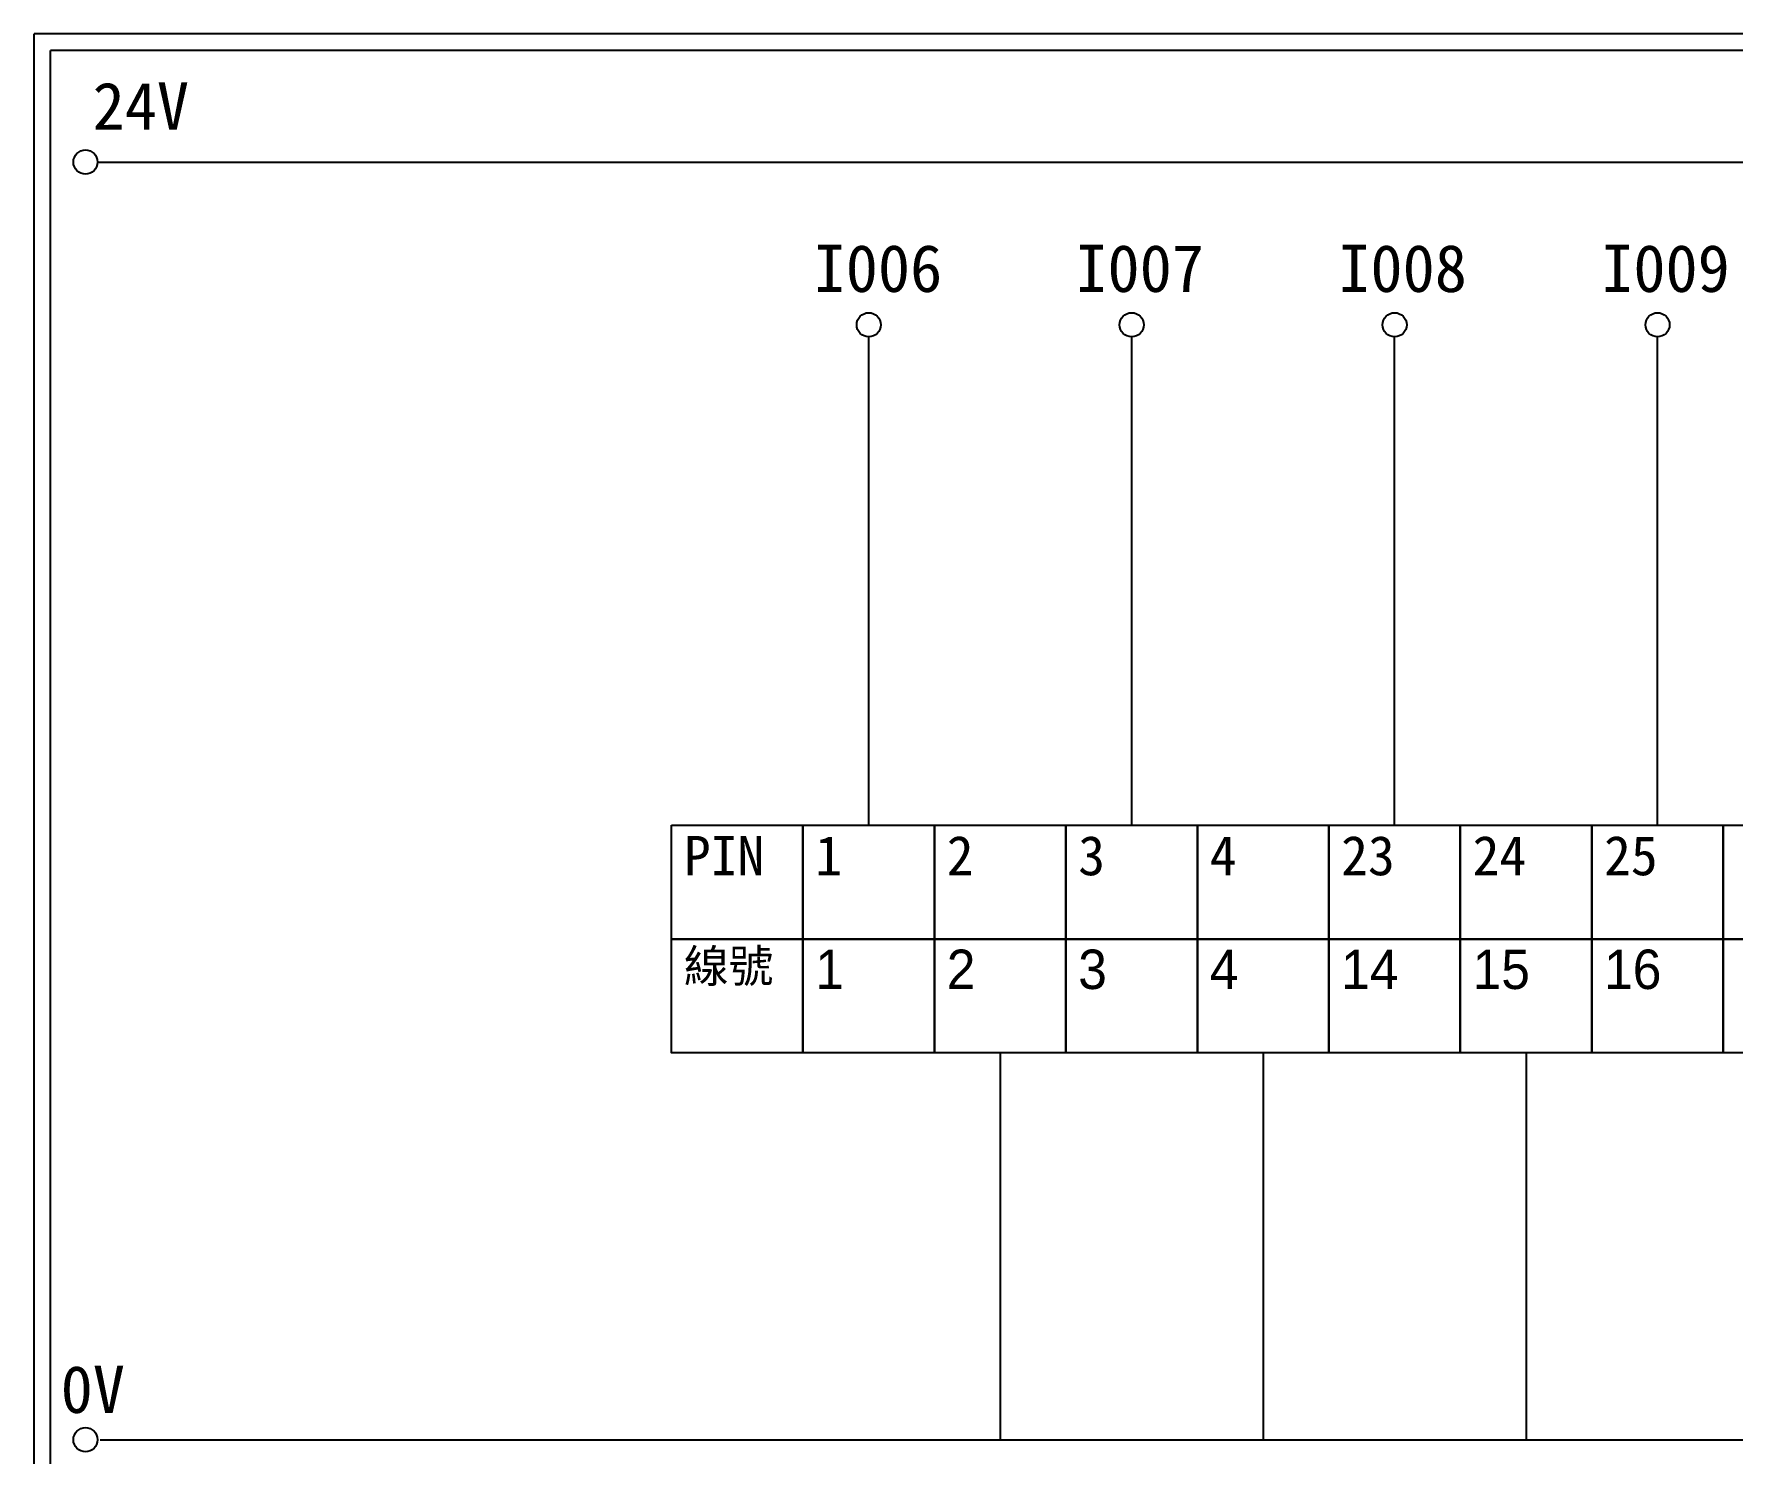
# Model space of a CAD drawing. Extents: x 627 to 914, y 3 to 207.
# Drawn here: x 627.2 to 756.5, y 98.9 to 207 of the extents above; entities that cross this region are included whole.
import ezdxf

# ---------------------------------------------------------------- set-up
doc = ezdxf.new("R2010")
doc.units = 0
doc.layers.get('0').update_dxf_attribs({"linetype": 'CONTINUOUS'})
doc.layers.add('圖框層', color=7, linetype='CONTINUOUS')
doc.layers.add('標尺寸層', color=3, linetype='CONTINUOUS')
doc.styles.add('STSL', font='kaiu.ttf')

msp = doc.modelspace()

# ---------------------------------------------------------------- linework, layer by layer
for p, q in [((690.76, 146.73), (690.76, 183.91)), ((710.78, 146.73), (710.78, 183.91)), ((730.8, 146.73), (730.8, 183.91)), ((750.82, 146.73), (750.82, 183.91))]:
    msp.add_line(p, q)
for points in [[(675.74, 146.73), (685.75, 146.73), (685.75, 138.07), (675.74, 138.07)], [(685.75, 146.73), (695.76, 146.73), (695.76, 138.07), (685.75, 138.07)], [(695.76, 146.73), (705.77, 146.73), (705.77, 138.07), (695.76, 138.07)], [(705.77, 146.73), (715.78, 146.73), (715.78, 138.07), (705.77, 138.07)], [(715.78, 146.73), (725.79, 146.73), (725.79, 138.07), (715.78, 138.07)], [(725.79, 146.73), (735.8, 146.73), (735.8, 138.07), (725.79, 138.07)], [(735.8, 146.73), (745.81, 146.73), (745.81, 138.07), (735.8, 138.07)], [(745.81, 146.73), (755.82, 146.73), (755.82, 138.07), (745.81, 138.07)], [(755.82, 146.73), (765.83, 146.73), (765.83, 138.07), (755.82, 138.07)], [(675.74, 138.07), (685.75, 138.07), (685.75, 129.4), (675.74, 129.4)], [(685.75, 138.07), (695.76, 138.07), (695.76, 129.4), (685.75, 129.4)], [(695.76, 138.07), (705.77, 138.07), (705.77, 129.4), (695.76, 129.4)], [(705.77, 138.07), (715.78, 138.07), (715.78, 129.4), (705.77, 129.4)], [(715.78, 138.07), (725.79, 138.07), (725.79, 129.4), (715.78, 129.4)], [(725.79, 138.07), (735.8, 138.07), (735.8, 129.4), (725.79, 129.4)], [(735.8, 138.07), (745.81, 138.07), (745.81, 129.4), (735.8, 129.4)], [(745.81, 138.07), (755.82, 138.07), (755.82, 129.4), (745.81, 129.4)], [(755.82, 138.07), (765.83, 138.07), (765.83, 129.4), (755.82, 129.4)]]:
    msp.add_lwpolyline(points, close=True)
at = {"layer": '圖框層', "color": 7}
for p, q in [((914.2, 206.97), (627.2, 206.97)), ((627.2, 3), (627.2, 206.97)), ((912.95, 205.72), (628.45, 205.72)), ((628.45, 4.25), (628.45, 205.72))]:
    msp.add_line(p, q, dxfattribs=at)
at = {"layer": '標尺寸層', "color": 7}
for p, q in [((632.04, 197.22), (909.63, 197.22)), ((632.25, 99.96), (910.12, 99.96))]:
    msp.add_line(p, q, dxfattribs=at)
at = {"layer": '標尺寸層'}
for p, q in [((700.77, 129.4), (700.77, 99.96)), ((720.79, 129.4), (720.79, 99.96)), ((740.81, 129.4), (740.81, 99.96))]:
    msp.add_line(p, q, dxfattribs=at)
at = {"layer": '標尺寸層', "color": 7}
for centre in [(631.12, 197.22), (690.76, 184.83), (710.78, 184.83), (730.8, 184.83), (750.82, 184.83), (631.12, 99.96)]:
    msp.add_circle(centre, 0.92, dxfattribs=at)

# ---------------------------------------------------------------- texts
at = {"width": 8.2913, "attachment_point": 1}
for s, insert, char_height in [('PIN', (676.68, 145.93), 3), ('1', (686.69, 145.93), 3), ('2', (696.7, 145.93), 3), ('3', (706.71, 145.93), 3), ('4', (716.72, 145.93), 3), ('23', (726.73, 145.93), 3), ('24', (736.74, 145.93), 3), ('25', (746.75, 145.93), 3), ('{\\fPMingLiU|b0|i0|c136|p18;線號}', (676.68, 137.27), 2.5), ('{\\fPMingLiU|b0|i0|c136|p18;1}', (686.69, 137.27), 3), ('{\\fPMingLiU|b0|i0|c136|p18;2}', (696.7, 137.27), 3), ('{\\fPMingLiU|b0|i0|c136|p18;3}', (706.71, 137.27), 3), ('{\\fPMingLiU|b0|i0|c136|p18;4}', (716.72, 137.27), 3), ('{\\fPMingLiU|b0|i0|c136|p18;14}', (726.73, 137.27), 3), ('{\\fPMingLiU|b0|i0|c136|p18;15}', (736.74, 137.27), 3), ('{\\fPMingLiU|b0|i0|c136|p18;16}', (746.75, 137.27), 3)]:
    msp.add_mtext(s, dxfattribs=dict(at, insert=insert, char_height=char_height))
at = {"layer": '圖框層', "color": 4, "style": 'STSL'}
for s, p in [('24V', (631.66, 199.68)), ('I006', (686.56, 187.33)), ('I007', (706.49, 187.33)), ('I008', (726.51, 187.33)), ('I009', (746.53, 187.33)), ('0V', (629.23, 102))]:
    msp.add_text(s, height=3.6, dxfattribs=at).set_placement(p)

doc.saveas('drawing.dxf')
